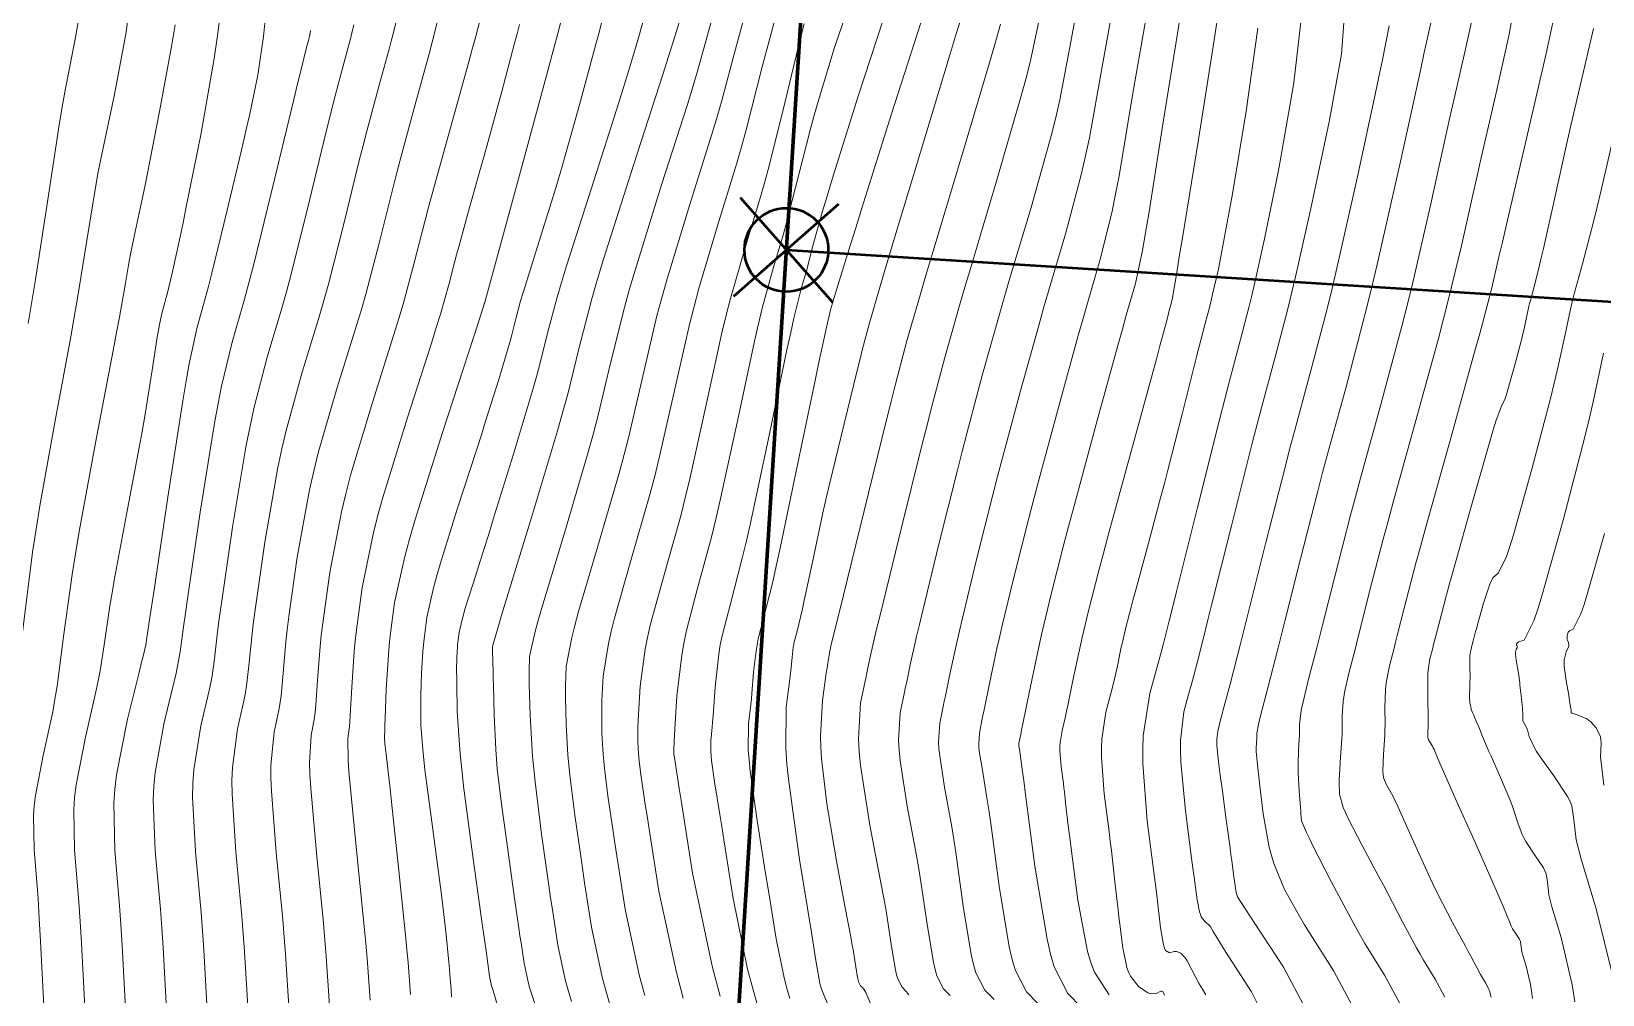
# Model space of a CAD drawing. Header units: millimetres. Extents: x 837475 to 838477, y 1189012 to 1191015.
# Drawn here: x 837693.3 to 837785.8, y 1189519.4 to 1189576.1 of the extents above; entities that cross this region are included whole.
import ezdxf

# ---------------------------------------------------------------- set-up
doc = ezdxf.new("R2010")
doc.units = ezdxf.units.MM
doc.header["$LTSCALE"] = 0.3
doc.linetypes.add('ACAD_ISO03W100', pattern=[30, 12, -18])
doc.layers.add('Abscisado 100m', color=250, linetype='Continuous', lineweight=50)
doc.layers.add('VIA_Curvas', color=250, linetype='Continuous', lineweight=80)
for name, color, linetype, lineweight, true_color in [('COTAS 10', 7, 'Continuous', 9, 0x6e3e2d), ('COTAS INT', 7, 'Continuous', 5, 0x9fa19f), ('Linea_Tendencia', 7, 'ACAD_ISO03W100', 30, 0xef3939)]:
    doc.layers.add(name, color=color, linetype=linetype, lineweight=lineweight, true_color=true_color)

msp = doc.modelspace()

# ---------------------------------------------------------------- linework, layer by layer
at = {"layer": 'Abscisado 100m'}
for p, q in [((837735.044, 1189566.294, 1705.277), (837740.481, 1189560.13, 1705.277)), ((837734.681, 1189560.494, 1705.277), (837740.845, 1189565.931, 1705.277)), ((837737.763, 1189563.212, 1705.277), (837790.029, 1189559.94, 1705.277))]:
    msp.add_line(p, q, dxfattribs=at)
msp.add_circle((837737.763, 1189563.212, 1705.277), 2.466, dxfattribs=at)
at = {"layer": 'COTAS 10'}
for points in [[(837741.507, 1189577.753), (837740.585, 1189575.071), (837739.637, 1189571.947), (837739.404, 1189571.132), (837739.184, 1189570.339), (837738.495, 1189567.652), (837737.898, 1189565.268), (837737.736, 1189564.664), (837737.575, 1189564.086), (837737.005, 1189562.201), (837736.342, 1189559.779), (837736.121, 1189558.861), (837735.886, 1189557.836), (837734.902, 1189553.243), (837733.875, 1189548.49), (837733.612, 1189547.365), (837733.358, 1189546.322), (837732.519, 1189543.243), (837731.862, 1189540.735), (837731.724, 1189540.052), (837731.604, 1189539.373), (837731.325, 1189536.963), (837731.201, 1189535.026), (837731.177, 1189534.645), (837731.159, 1189534.331), (837731.131, 1189533.761), (837731.14, 1189533.618), (837731.144, 1189533.574), (837731.149, 1189533.527), (837731.172, 1189533.342), (837731.353, 1189532.18), (837731.457, 1189531.517), (837731.585, 1189530.706), (837732.243, 1189526.545), (837733.411, 1189520.997), (837733.861, 1189519.311)], [(837775.847, 1189577.274), (837775.497, 1189575.694), (837775.306, 1189574.825), (837775.075, 1189573.77), (837773.902, 1189568.405), (837772.533, 1189562.357), (837772.179, 1189560.871), (837771.835, 1189559.467), (837770.682, 1189555.078), (837769.615, 1189551.194), (837769.325, 1189550.108), (837769.038, 1189549.017), (837768.021, 1189545.039), (837767.118, 1189541.439), (837766.901, 1189540.585), (837766.7, 1189539.794), (837766.095, 1189537.457), (837765.687, 1189535.871), (837765.609, 1189535.553), (837765.547, 1189535.288), (837765.451, 1189534.772), (837765.45, 1189534.581), (837765.448, 1189534.521), (837765.445, 1189534.458), (837765.428, 1189534.206), (837765.417, 1189533.902), (837765.418, 1189533.807), (837765.42, 1189533.706), (837765.442, 1189533.302), (837765.521, 1189532.537), (837765.56, 1189532.209), (837765.605, 1189531.83), (837765.829, 1189530.042), (837766.186, 1189528.072), (837766.315, 1189527.577), (837766.458, 1189527.105), (837767.082, 1189525.587), (837767.96, 1189524.014), (837768.262, 1189523.507), (837768.591, 1189522.97), (837769.991, 1189520.775), (837771.398, 1189518.136)], [(837698.956, 1189517.097), (837698.676, 1189522.296), (837698.599, 1189523.514), (837698.522, 1189524.635), (837698.244, 1189527.882), (837698.188, 1189530.659), (837698.251, 1189531.484), (837698.347, 1189532.333), (837698.98, 1189535.599), (837699.667, 1189538.355), (837699.798, 1189538.882), (837699.903, 1189539.306), (837700.071, 1189539.985), (837700.269, 1189541.324), (837700.55, 1189543.208), (837701.365, 1189548.671), (837702.246, 1189554.336), (837702.443, 1189555.506), (837702.62, 1189556.504), (837703.092, 1189558.671), (837703.569, 1189560.358), (837703.75, 1189561.054), (837703.952, 1189561.849), (837704.858, 1189565.546), (837705.77, 1189569.407), (837705.975, 1189570.305), (837706.161, 1189571.129), (837706.66, 1189573.489), (837706.987, 1189575.775), (837707.062, 1189576.553)], [(837710.879, 1189518.742), (837710.688, 1189521.657), (837710.61, 1189522.602), (837710.522, 1189523.606), (837710.113, 1189527.732), (837709.773, 1189531.54), (837709.727, 1189532.344), (837709.703, 1189533.04), (837709.79, 1189534.65), (837709.985, 1189535.698), (837710.028, 1189536.039), (837710.066, 1189536.403), (837710.166, 1189537.901), (837710.319, 1189539.873), (837710.391, 1189540.535), (837710.475, 1189541.248), (837710.887, 1189544.24), (837711.574, 1189547.794), (837711.831, 1189548.86), (837712.118, 1189549.962), (837713.398, 1189554.24), (837714.671, 1189558.245), (837714.954, 1189559.175), (837715.207, 1189560.027), (837715.867, 1189562.458), (837716.483, 1189564.879), (837716.709, 1189565.725), (837716.957, 1189566.648), (837718.052, 1189570.613), (837719.073, 1189574.282), (837719.275, 1189575.018), (837719.443, 1189575.632), (837719.759, 1189576.84)], [(837723.242, 1189518.022), (837722.761, 1189519.459), (837722.656, 1189519.817), (837722.563, 1189520.158), (837722.33, 1189521.245), (837722.147, 1189522.448), (837722.087, 1189522.861), (837722.022, 1189523.31), (837721.753, 1189525.219), (837721.456, 1189527.345), (837721.374, 1189527.93), (837721.293, 1189528.513), (837720.998, 1189530.606), (837720.753, 1189532.677), (837720.702, 1189533.247), (837720.658, 1189533.816), (837720.562, 1189535.855), (837720.521, 1189537.586), (837720.511, 1189537.96), (837720.503, 1189538.289), (837720.48, 1189539.097), (837720.468, 1189539.527), (837720.466, 1189539.618), (837720.465, 1189539.696), (837720.467, 1189539.875), (837720.823, 1189541.099), (837721.046, 1189541.837), (837721.322, 1189542.747), (837722.766, 1189547.471), (837724.289, 1189552.565), (837724.614, 1189553.707), (837724.898, 1189554.733), (837725.576, 1189557.471), (837726.315, 1189560.329), (837726.637, 1189561.43), (837727.009, 1189562.665), (837728.778, 1189568.248), (837730.49, 1189573.535), (837730.826, 1189574.585), (837731.103, 1189575.455), (837731.605, 1189577.101)], [(837744.971, 1189519.379), (837744.902, 1189519.477), (837744.832, 1189519.568), (837744.572, 1189519.832), (837744.316, 1189520.329), (837744.248, 1189520.567), (837744.182, 1189520.848), (837743.956, 1189522.223), (837743.628, 1189524.328), (837743.498, 1189525.069), (837743.352, 1189525.879), (837742.68, 1189529.377), (837742.12, 1189532.879), (837742.044, 1189533.692), (837742.002, 1189534.438), (837742.134, 1189536.564), (837742.44, 1189538.016), (837742.507, 1189538.337), (837742.566, 1189538.622), (837742.717, 1189539.357), (837743.057, 1189540.817), (837743.236, 1189541.56), (837743.452, 1189542.45), (837744.539, 1189546.884), (837745.736, 1189551.697), (837746.022, 1189552.826), (837746.289, 1189553.866), (837747.086, 1189556.884), (837747.958, 1189559.95), (837748.271, 1189561.021), (837748.615, 1189562.187), (837750.118, 1189567.2), (837751.551, 1189572.137), (837751.852, 1189573.257), (837752.111, 1189574.268), (837752.699, 1189577.027)], [(837756.764, 1189519.384), (837755.889, 1189520.719), (837755.682, 1189521.282), (837755.49, 1189521.929), (837754.922, 1189524.965), (837754.529, 1189527.995), (837754.447, 1189528.639), (837754.377, 1189529.198), (837754.219, 1189530.51), (837754.127, 1189531.324), (837754.098, 1189531.569), (837754.067, 1189531.822), (837753.942, 1189532.805), (837753.866, 1189533.763), (837753.866, 1189534), (837753.876, 1189534.225), (837753.987, 1189534.936), (837754.189, 1189535.77), (837754.257, 1189536.073), (837754.329, 1189536.406), (837754.63, 1189537.871), (837754.972, 1189539.516), (837755.071, 1189539.964), (837755.171, 1189540.408), (837755.543, 1189541.984), (837756.155, 1189544.344), (837756.405, 1189545.283), (837756.691, 1189546.345), (837758.016, 1189551.21), (837759.289, 1189555.864), (837759.542, 1189556.794), (837759.752, 1189557.568), (837760.153, 1189559.064), (837760.256, 1189559.474), (837760.279, 1189559.564), (837760.299, 1189559.642), (837760.351, 1189559.838), (837760.39, 1189559.987), (837760.402, 1189560.035), (837760.414, 1189560.087), (837760.463, 1189560.303), (837760.734, 1189561.889), (837760.886, 1189562.805), (837761.072, 1189563.927), (837762.023, 1189569.704), (837762.943, 1189575.562), (837763.109, 1189576.735)], [(837786.687, 1189570.986), (837785.718, 1189566.725), (837785.486, 1189565.75), (837785.27, 1189564.863), (837784.619, 1189562.402), (837784.129, 1189560.62), (837784.015, 1189560.161), (837783.909, 1189559.717), (837783.601, 1189558.241), (837783.149, 1189556.188), (837782.952, 1189555.381), (837782.724, 1189554.471), (837781.641, 1189550.32), (837780.554, 1189546.444), (837780.323, 1189545.706), (837780.122, 1189545.114), (837779.649, 1189544.188), (837779.35, 1189543.933), (837779.26, 1189543.763), (837779.165, 1189543.551), (837778.794, 1189542.428), (837778.461, 1189541.235), (837778.39, 1189540.979), (837778.329, 1189540.755), (837778.185, 1189540.214), (837778.111, 1189539.917), (837778.093, 1189539.846), (837778.076, 1189539.781), (837778.026, 1189539.588), (837777.995, 1189539.347), (837777.99, 1189539.252), (837777.987, 1189539.144), (837777.99, 1189538.65), (837777.997, 1189538.114), (837777.996, 1189537.979), (837777.994, 1189537.851), (837777.978, 1189537.438), (837777.966, 1189537.079), (837777.967, 1189536.984), (837777.97, 1189536.891), (837777.995, 1189536.574), (837778.04, 1189536.301), (837778.055, 1189536.237), (837778.071, 1189536.177), (837778.138, 1189536.001), (837778.219, 1189535.835), (837778.244, 1189535.78), (837778.269, 1189535.723), (837778.368, 1189535.486), (837778.488, 1189535.191), (837778.567, 1189534.996), (837778.733, 1189534.587), (837779.005, 1189533.945), (837779.113, 1189533.698), (837779.235, 1189533.421), (837779.793, 1189532.168), (837780.344, 1189530.876), (837780.462, 1189530.575), (837780.565, 1189530.298), (837780.812, 1189529.5), (837781.056, 1189528.822), (837781.158, 1189528.62), (837781.274, 1189528.412), (837781.817, 1189527.612), (837782.319, 1189526.858), (837782.409, 1189526.679), (837782.478, 1189526.513), (837782.553, 1189526.024), (837782.638, 1189525.276), (837782.715, 1189524.948), (837782.814, 1189524.567), (837783.362, 1189522.754), (837784.003, 1189519.969), (837784.161, 1189518.975)]]:
    msp.add_lwpolyline(points, dxfattribs=at)
at = {"layer": 'COTAS INT'}
for points in [[(837696.309, 1189577.763), (837695.891, 1189575.518), (837695.333, 1189572.7), (837695.165, 1189571.738), (837694.991, 1189570.698), (837694.315, 1189566.287), (837693.575, 1189561.466), (837693.36, 1189560.168), (837693.142, 1189558.885)], [(837717.474, 1189577.651), (837717.085, 1189576.036), (837716.928, 1189575.431), (837716.75, 1189574.758), (837715.926, 1189571.759), (837715.015, 1189568.425), (837714.782, 1189567.541), (837714.557, 1189566.673), (837713.811, 1189563.681), (837713.01, 1189560.615), (837712.75, 1189559.702), (837712.473, 1189558.76), (837711.337, 1189555.126), (837710.218, 1189551.271), (837709.954, 1189550.189), (837709.708, 1189549.102), (837708.983, 1189545.126), (837708.49, 1189541.64), (837708.391, 1189540.861), (837708.309, 1189540.163), (837708.147, 1189538.318), (837708.034, 1189536.983), (837707.982, 1189536.607), (837707.921, 1189536.229), (837707.628, 1189534.84), (837707.431, 1189532.898), (837707.432, 1189532.172), (837707.456, 1189531.364), (837707.739, 1189527.762), (837708.122, 1189523.812), (837708.208, 1189522.784), (837708.285, 1189521.785), (837708.494, 1189518.413)], [(837724.799, 1189577.866), (837724.314, 1189575.942), (837724.067, 1189575.01), (837723.77, 1189573.905), (837722.293, 1189568.469), (837719.991, 1189560.054), (837719.985, 1189560.034), (837719.984, 1189560.029), (837719.983, 1189560.025), (837719.979, 1189560.012), (837719.601, 1189558.85), (837719.363, 1189558.12), (837717.52, 1189552.468), (837715.917, 1189547.346), (837715.586, 1189546.202), (837715.305, 1189545.177), (837714.696, 1189542.468), (837714.447, 1189540.508), (837714.392, 1189539.956), (837714.343, 1189539.399), (837714.216, 1189537.354), (837714.147, 1189535.652), (837714.134, 1189535.312), (837714.124, 1189535.028), (837714.11, 1189534.475), (837714.129, 1189534.22), (837714.139, 1189534.124), (837714.151, 1189534.017), (837714.215, 1189533.537), (837714.374, 1189532.182), (837714.447, 1189531.522), (837714.532, 1189530.74), (837714.944, 1189526.886), (837715.352, 1189522.904), (837715.435, 1189522.041), (837715.505, 1189521.281), (837715.648, 1189519.4)], [(837733.531, 1189577.34), (837733.185, 1189576.059), (837732.537, 1189573.732), (837732.259, 1189572.813), (837731.938, 1189571.775), (837730.424, 1189567.039), (837728.876, 1189562.088), (837728.534, 1189560.916), (837728.229, 1189559.83), (837727.441, 1189556.626), (837726.693, 1189553.485), (837726.414, 1189552.439), (837726.103, 1189551.316), (837724.717, 1189546.626), (837723.43, 1189542.344), (837723.181, 1189541.48), (837722.979, 1189540.754), (837722.639, 1189539.293), (837722.623, 1189538.423), (837722.626, 1189538.071), (837722.633, 1189537.67), (837722.682, 1189535.819), (837722.829, 1189533.43), (837722.897, 1189532.69), (837722.976, 1189531.915), (837723.36, 1189528.832), (837723.786, 1189525.82), (837723.892, 1189525.09), (837723.993, 1189524.404), (837724.312, 1189522.305), (837724.745, 1189520.292), (837724.917, 1189519.661), (837725.111, 1189518.998)], [(837727.461, 1189518.537), (837727.178, 1189519.505), (837726.927, 1189520.426), (837726.295, 1189523.365), (837725.891, 1189525.98), (837725.783, 1189526.696), (837725.678, 1189527.41), (837725.313, 1189529.96), (837725.019, 1189532.318), (837724.959, 1189532.911), (837724.907, 1189533.477), (837724.795, 1189535.305), (837724.764, 1189536.835), (837724.764, 1189537.214), (837724.768, 1189537.574), (837724.81, 1189538.71), (837725.135, 1189540.409), (837725.317, 1189541.123), (837725.538, 1189541.942), (837726.667, 1189545.78), (837727.917, 1189550.068), (837728.213, 1189551.17), (837728.489, 1189552.236), (837729.307, 1189555.78), (837730.143, 1189559.332), (837730.431, 1189560.402), (837730.742, 1189561.511), (837732.069, 1189565.829), (837733.386, 1189570.015), (837733.691, 1189571.041), (837733.97, 1189572.008), (837734.764, 1189575.017), (837735.351, 1189577.188)], [(837747.409, 1189519.337), (837747.01, 1189519.743), (837746.618, 1189520.505), (837746.514, 1189520.869), (837746.413, 1189521.3), (837746.066, 1189523.408), (837745.682, 1189526.041), (837745.557, 1189526.802), (837745.424, 1189527.577), (837744.88, 1189530.493), (837744.453, 1189533.162), (837744.395, 1189533.782), (837744.363, 1189534.35), (837744.464, 1189535.971), (837744.718, 1189537.186), (837744.783, 1189537.498), (837744.845, 1189537.801), (837745.048, 1189538.805), (837745.421, 1189540.463), (837745.59, 1189541.177), (837745.788, 1189542.002), (837746.739, 1189545.904), (837747.826, 1189550.25), (837748.11, 1189551.356), (837748.385, 1189552.419), (837749.315, 1189555.904), (837750.286, 1189559.359), (837750.588, 1189560.403), (837750.904, 1189561.485), (837752.164, 1189565.709), (837753.346, 1189569.924), (837753.614, 1189571), (837753.855, 1189572.037), (837754.511, 1189575.454), (837754.982, 1189578.034)], [(837756.958, 1189577.362), (837756.323, 1189573.882), (837755.6, 1189569.806), (837755.376, 1189568.744), (837755.142, 1189567.71), (837754.21, 1189564.219), (837753.193, 1189560.783), (837752.905, 1189559.786), (837752.615, 1189558.768), (837751.543, 1189554.924), (837750.481, 1189550.972), (837750.197, 1189549.886), (837749.917, 1189548.804), (837748.94, 1189544.924), (837748.124, 1189541.555), (837747.945, 1189540.794), (837747.786, 1189540.108), (837747.38, 1189538.252), (837747.124, 1189536.979), (837747.059, 1189536.66), (837746.997, 1189536.356), (837746.793, 1189535.378), (837746.724, 1189534.263), (837746.746, 1189533.872), (837746.786, 1189533.445), (837747.079, 1189531.609), (837747.497, 1189529.275), (837747.615, 1189528.534), (837747.735, 1189527.753), (837748.176, 1189524.594), (837748.644, 1189521.752), (837748.78, 1189521.172), (837748.92, 1189520.681), (837749.449, 1189519.653), (837749.986, 1189519.107)], [(837766.682, 1189516.457), (837765.141, 1189519.558), (837763.796, 1189521.629), (837763.529, 1189522.049), (837763.307, 1189522.402), (837762.883, 1189523.121), (837762.732, 1189523.381), (837762.682, 1189523.444), (837762.628, 1189523.503), (837762.403, 1189523.687), (837762.181, 1189523.983), (837762.129, 1189524.112), (837762.08, 1189524.263), (837761.939, 1189524.979), (837761.762, 1189526.3), (837761.692, 1189526.831), (837761.612, 1189527.435), (837761.248, 1189530.211), (837760.976, 1189533.079), (837760.954, 1189533.74), (837760.957, 1189534.343), (837761.161, 1189536.038), (837761.493, 1189537.271), (837761.577, 1189537.582), (837761.657, 1189537.88), (837761.914, 1189538.848), (837762.368, 1189540.63), (837762.573, 1189541.442), (837762.811, 1189542.391), (837763.956, 1189546.97), (837765.185, 1189551.838), (837765.477, 1189552.97), (837765.748, 1189554.009), (837766.55, 1189556.982), (837767.273, 1189559.749), (837767.494, 1189560.658), (837767.725, 1189561.629), (837768.632, 1189565.649), (837769.496, 1189569.732), (837769.698, 1189570.742), (837769.885, 1189571.7), (837770.429, 1189574.722), (837770.653, 1189577.66)], [(837699.033, 1189576.999), (837698.903, 1189576.019), (837698.221, 1189572.352), (837697.454, 1189568.746), (837697.271, 1189567.803), (837697.1, 1189566.885), (837696.589, 1189563.772), (837696.045, 1189560.366), (837695.854, 1189559.263), (837695.645, 1189558.09), (837694.743, 1189553.278), (837693.827, 1189548.148), (837693.609, 1189546.775), (837693.407, 1189545.423), (837692.806, 1189540.71)], [(837694.187, 1189516.439), (837693.872, 1189522.552), (837693.794, 1189523.878), (837693.722, 1189525.046), (837693.496, 1189527.942), (837693.457, 1189529.921), (837693.503, 1189530.51), (837693.572, 1189531.117), (837694.027, 1189533.458), (837694.585, 1189536.028), (837694.72, 1189536.78), (837694.846, 1189537.549), (837695.232, 1189540.47), (837695.731, 1189544.111), (837695.928, 1189545.333), (837696.15, 1189546.648), (837697.168, 1189552.172), (837698.149, 1189557.295), (837698.348, 1189558.357), (837698.516, 1189559.265), (837698.863, 1189561.257), (837699.039, 1189562.318), (837699.099, 1189562.639), (837699.164, 1189562.972), (837699.441, 1189564.27), (837699.851, 1189566.192), (837699.999, 1189566.918), (837700.163, 1189567.729), (837700.88, 1189571.355), (837701.546, 1189574.955), (837701.677, 1189575.75), (837701.786, 1189576.456)], [(837696.572, 1189516.768), (837696.274, 1189522.424), (837696.197, 1189523.696), (837696.122, 1189524.84), (837695.87, 1189527.912), (837695.823, 1189530.293), (837695.878, 1189531.002), (837695.962, 1189531.733), (837696.509, 1189534.551), (837697.134, 1189537.222), (837697.267, 1189537.86), (837697.383, 1189538.453), (837697.659, 1189540.231), (837697.953, 1189542.276), (837698.081, 1189543.038), (837698.229, 1189543.885), (837698.933, 1189547.654), (837699.673, 1189551.586), (837699.844, 1189552.537), (837700, 1189553.427), (837700.443, 1189556.144), (837700.744, 1189558.082), (837700.811, 1189558.482), (837700.872, 1189558.822), (837701.031, 1189559.557), (837701.19, 1189560.119), (837701.25, 1189560.351), (837701.317, 1189560.616), (837701.619, 1189561.849), (837702.088, 1189563.978), (837702.26, 1189564.809), (837702.451, 1189565.744), (837703.295, 1189569.991), (837704.09, 1189574.466), (837704.251, 1189575.544), (837704.386, 1189576.552)], [(837703.725, 1189517.755), (837703.481, 1189522.04), (837703.403, 1189523.149), (837703.322, 1189524.223), (837702.991, 1189527.822), (837702.822, 1189531.012), (837702.841, 1189531.828), (837702.889, 1189532.616), (837703.304, 1189535.219), (837703.794, 1189537.292), (837703.89, 1189537.744), (837703.968, 1189538.145), (837704.109, 1189539.152), (837704.289, 1189540.744), (837704.393, 1189541.513), (837704.52, 1189542.424), (837705.174, 1189546.899), (837705.977, 1189551.719), (837706.198, 1189552.848), (837706.419, 1189553.887), (837707.214, 1189556.899), (837708.077, 1189559.791), (837708.341, 1189560.756), (837708.616, 1189561.792), (837709.698, 1189566.126), (837710.703, 1189570.261), (837710.929, 1189571.171), (837711.131, 1189571.979), (837711.674, 1189574.052), (837712.011, 1189575.279), (837712.084, 1189575.554), (837712.149, 1189575.802), (837712.308, 1189576.463)], [(837714.891, 1189577.057), (837714.617, 1189575.919), (837714.506, 1189575.493), (837714.38, 1189575.019), (837713.8, 1189572.906), (837713.073, 1189570.202), (837712.855, 1189569.356), (837712.63, 1189568.467), (837711.754, 1189564.904), (837710.813, 1189561.204), (837710.545, 1189560.229), (837710.275, 1189559.276), (837709.275, 1189556.012), (837708.319, 1189552.579), (837708.076, 1189551.519), (837707.843, 1189550.411), (837707.078, 1189546.012), (837706.505, 1189542.032), (837706.392, 1189541.187), (837706.299, 1189540.454), (837706.128, 1189538.735), (837706.001, 1189537.564), (837705.936, 1189537.176), (837705.857, 1189536.76), (837705.466, 1189535.03), (837705.16, 1189532.757), (837705.136, 1189532), (837705.139, 1189531.188), (837705.365, 1189527.792), (837705.722, 1189524.018), (837705.805, 1189522.966), (837705.883, 1189521.913), (837706.11, 1189518.084)], [(837722.057, 1189576.479), (837721.914, 1189575.919), (837721.753, 1189575.297), (837721.012, 1189572.537), (837720.186, 1189569.53), (837719.972, 1189568.753), (837719.764, 1189568.001), (837719.063, 1189565.483), (837718.487, 1189563.396), (837718.357, 1189562.915), (837718.239, 1189562.475), (837717.923, 1189561.235), (837717.404, 1189559.438), (837717.159, 1189558.647), (837716.87, 1189557.729), (837715.459, 1189553.354), (837714.017, 1189548.654), (837713.709, 1189547.531), (837713.439, 1189546.485), (837712.792, 1189543.354), (837712.46, 1189540.856), (837712.39, 1189540.21), (837712.329, 1189539.583), (837712.185, 1189537.484), (837712.099, 1189535.822), (837712.074, 1189535.47), (837712.048, 1189535.166), (837711.952, 1189534.46), (837711.974, 1189533.181), (837712.022, 1189532.516), (837712.09, 1189531.716), (837712.487, 1189527.702), (837712.921, 1189523.401), (837713.012, 1189522.419), (837713.09, 1189521.529), (837713.264, 1189519.071)], [(837718.055, 1189519.258), (837718.033, 1189519.729), (837717.968, 1189520.579), (837717.936, 1189520.922), (837717.899, 1189521.313), (837717.714, 1189523.113), (837717.447, 1189525.428), (837717.358, 1189526.144), (837717.261, 1189526.891), (837716.857, 1189529.859), (837716.492, 1189532.62), (837716.42, 1189533.238), (837716.361, 1189533.792), (837716.253, 1189535.262), (837716.244, 1189536.37), (837716.247, 1189536.696), (837716.253, 1189537.03), (837716.293, 1189538.304), (837716.374, 1189539.615), (837716.406, 1189539.972), (837716.441, 1189540.326), (837716.601, 1189541.582), (837716.992, 1189543.322), (837717.173, 1189543.981), (837717.386, 1189544.717), (837718.418, 1189548.014), (837719.543, 1189551.488), (837719.814, 1189552.335), (837720.067, 1189553.132), (837720.837, 1189555.595), (837721.391, 1189557.443), (837721.508, 1189557.852), (837721.61, 1189558.217), (837721.846, 1189559.163), (837722.125, 1189560.213), (837722.253, 1189560.643), (837722.402, 1189561.133), (837723.127, 1189563.409), (837724.042, 1189566.346), (837724.311, 1189567.254), (837724.588, 1189568.203), (837725.646, 1189571.973), (837726.555, 1189575.315), (837726.737, 1189575.995), (837726.888, 1189576.567)], [(837729.347, 1189576.754), (837729.02, 1189575.555), (837728.36, 1189573.338), (837728.084, 1189572.453), (837727.767, 1189571.451), (837726.286, 1189566.852), (837724.829, 1189562.278), (837724.528, 1189561.292), (837724.271, 1189560.428), (837723.711, 1189558.317), (837723.236, 1189556.416), (837723.031, 1189555.683), (837722.796, 1189554.861), (837721.683, 1189551.146), (837720.516, 1189547.362), (837720.247, 1189546.496), (837720.001, 1189545.71), (837719.304, 1189543.524), (837718.85, 1189542.074), (837718.757, 1189541.751), (837718.677, 1189541.461), (837718.505, 1189540.696), (837718.435, 1189540.143), (837718.419, 1189539.987), (837718.405, 1189539.831), (837718.37, 1189539.254), (837718.359, 1189538.408), (837718.361, 1189538.08), (837718.364, 1189537.713), (837718.396, 1189536.049), (837718.567, 1189533.549), (837718.658, 1189532.654), (837718.769, 1189531.671), (837719.329, 1189527.387), (837719.889, 1189523.418), (837720.091, 1189521.984), (837720.301, 1189520.493), (837720.311, 1189520.426), (837720.32, 1189520.365), (837720.347, 1189520.185), (837720.382, 1189520.023), (837720.396, 1189519.973), (837720.411, 1189519.919), (837720.483, 1189519.705), (837721.208, 1189517.202)], [(837737.17, 1189577.035), (837736.344, 1189573.975), (837735.404, 1189570.284), (837735.123, 1189569.268), (837734.834, 1189568.255), (837733.715, 1189564.62), (837732.609, 1189560.933), (837732.328, 1189559.889), (837732.057, 1189558.833), (837731.172, 1189554.934), (837730.284, 1189550.987), (837730.013, 1189549.902), (837729.731, 1189548.819), (837728.618, 1189544.934), (837727.646, 1189541.54), (837727.452, 1189540.766), (837727.291, 1189540.064), (837726.982, 1189538.128), (837726.912, 1189536.724), (837726.902, 1189536.358), (837726.896, 1189536), (837726.907, 1189534.79), (837726.985, 1189533.524), (837727.021, 1189533.132), (837727.063, 1189532.721), (837727.266, 1189531.087), (837727.57, 1189529), (837727.675, 1189528.303), (837727.789, 1189527.555), (837728.278, 1189524.425), (837729.109, 1189520.56), (837729.438, 1189519.349)], [(837731.699, 1189519.193), (837731.29, 1189520.695), (837730.261, 1189525.485), (837729.687, 1189529.13), (837729.566, 1189529.91), (837729.461, 1189530.59), (837729.219, 1189532.215), (837729.106, 1189533.124), (837729.082, 1189533.353), (837729.062, 1189533.571), (837729.019, 1189534.276), (837729.027, 1189535.166), (837729.039, 1189535.501), (837729.056, 1189535.875), (837729.154, 1189537.546), (837729.447, 1189539.718), (837729.588, 1189540.409), (837729.754, 1189541.137), (837730.569, 1189544.089), (837731.544, 1189547.57), (837731.813, 1189548.633), (837732.08, 1189549.739), (837733.037, 1189554.089), (837733.971, 1189558.335), (837734.225, 1189559.375), (837734.475, 1189560.356), (837735.36, 1189563.41), (837736.242, 1189566.331), (837736.492, 1189567.227), (837736.743, 1189568.162), (837737.668, 1189571.857), (837738.474, 1189575.191), (837738.65, 1189575.899), (837738.806, 1189576.512)], [(837743.48, 1189576.813), (837741.969, 1189572.19), (837740.468, 1189567.382), (837740.158, 1189566.366), (837739.894, 1189565.486), (837739.322, 1189563.448), (837739.053, 1189562.373), (837738.98, 1189562.102), (837738.907, 1189561.841), (837738.651, 1189560.992), (837738.208, 1189559.201), (837738.018, 1189558.347), (837737.8, 1189557.338), (837736.767, 1189552.397), (837735.67, 1189547.242), (837735.412, 1189546.096), (837735.172, 1189545.073), (837734.47, 1189542.397), (837733.982, 1189540.501), (837733.877, 1189539.969), (837733.786, 1189539.434), (837733.569, 1189537.478), (837733.452, 1189535.797), (837733.424, 1189535.436), (837733.398, 1189535.12), (837733.321, 1189534.356), (837733.314, 1189533.697), (837733.333, 1189533.448), (837733.361, 1189533.17), (837733.535, 1189531.924), (837733.845, 1189529.996), (837733.958, 1189529.288), (837734.082, 1189528.505), (837734.631, 1189525.046), (837735.485, 1189520.898), (837735.802, 1189519.68), (837736.153, 1189518.433)], [(837737.964, 1189519.17), (837737.777, 1189519.831), (837737.61, 1189520.475), (837737.158, 1189522.671), (837736.785, 1189525.012), (837736.667, 1189525.748), (837736.542, 1189526.522), (837736.039, 1189529.634), (837735.63, 1189532.552), (837735.565, 1189533.203), (837735.521, 1189533.787), (837735.537, 1189535.33), (837735.675, 1189536.465), (837735.709, 1189536.792), (837735.74, 1189537.124), (837735.838, 1189538.367), (837735.978, 1189539.634), (837736.037, 1189539.98), (837736.104, 1189540.324), (837736.421, 1189541.552), (837736.958, 1189543.688), (837737.165, 1189544.604), (837737.398, 1189545.662), (837738.448, 1189550.658), (837739.453, 1189555.527), (837739.656, 1189556.504), (837739.827, 1189557.32), (837740.176, 1189558.93), (837740.295, 1189559.409), (837740.321, 1189559.512), (837740.344, 1189559.603), (837740.401, 1189559.824), (837740.495, 1189560.144), (837740.541, 1189560.297), (837740.595, 1189560.479), (837740.863, 1189561.366), (837741.534, 1189563.527), (837741.842, 1189564.511), (837742.204, 1189565.663), (837743.955, 1189571.215), (837745.676, 1189576.579)], [(837748.066, 1189576.911), (837747.766, 1189575.924), (837747.409, 1189574.75), (837745.655, 1189568.955), (837743.9, 1189563.138), (837743.544, 1189561.95), (837743.244, 1189560.945), (837742.629, 1189558.844), (837742.253, 1189557.395), (837742.103, 1189556.802), (837741.933, 1189556.125), (837741.156, 1189552.988), (837740.32, 1189549.5), (837740.113, 1189548.603), (837739.916, 1189547.736), (837739.294, 1189544.85), (837738.816, 1189542.577), (837738.71, 1189542.095), (837738.616, 1189541.678), (837738.371, 1189540.706), (837738.227, 1189540.147), (837738.197, 1189539.991), (837738.17, 1189539.833), (837738.106, 1189539.257), (837738.028, 1189538.45), (837737.993, 1189538.147), (837737.952, 1189537.81), (837737.752, 1189536.304), (837737.728, 1189533.877), (837737.798, 1189532.959), (837737.9, 1189531.934), (837738.542, 1189527.344), (837739.239, 1189523.047), (837739.487, 1189521.519), (837739.684, 1189520.297), (837739.734, 1189520.053), (837739.753, 1189519.981), (837739.774, 1189519.908), (837739.866, 1189519.628), (837740.435, 1189518.268)], [(837742.959, 1189518.324), (837742.432, 1189519.515), (837742.32, 1189519.71), (837742.287, 1189519.756), (837742.255, 1189519.798), (837742.134, 1189519.922), (837742.014, 1189520.154), (837741.983, 1189520.265), (837741.952, 1189520.396), (837741.846, 1189521.037), (837741.689, 1189522.04), (837741.626, 1189522.399), (837741.554, 1189522.792), (837741.224, 1189524.508), (837740.824, 1189526.629), (837740.708, 1189527.279), (837740.589, 1189527.956), (837740.142, 1189530.627), (837739.823, 1189533.292), (837739.784, 1189533.966), (837739.768, 1189534.612), (837739.89, 1189536.711), (837740.113, 1189538.303), (837740.161, 1189538.629), (837740.202, 1189538.906), (837740.297, 1189539.488), (837740.344, 1189539.71), (837740.354, 1189539.758), (837740.363, 1189539.801), (837740.385, 1189539.909), (837740.693, 1189541.172), (837740.882, 1189541.943), (837741.116, 1189542.897), (837742.338, 1189547.864), (837743.646, 1189553.144), (837743.935, 1189554.296), (837744.192, 1189555.313), (837744.858, 1189557.864), (837745.63, 1189560.542), (837745.954, 1189561.639), (837746.326, 1189562.89), (837748.072, 1189568.691), (837749.756, 1189574.351), (837750.09, 1189575.513), (837750.366, 1189576.5)], [(837758.896, 1189576.671), (837758.135, 1189572.309), (837757.345, 1189567.574), (837757.138, 1189566.487), (837756.937, 1189565.497), (837756.256, 1189562.728), (837755.482, 1189560.081), (837755.222, 1189559.168), (837754.943, 1189558.177), (837753.771, 1189553.944), (837752.577, 1189549.525), (837752.284, 1189548.416), (837752.007, 1189547.357), (837751.141, 1189543.944), (837750.46, 1189541.107), (837750.299, 1189540.411), (837750.15, 1189539.753), (837749.712, 1189537.7), (837749.403, 1189536.157), (837749.335, 1189535.822), (837749.275, 1189535.525), (837749.123, 1189534.785), (837749.085, 1189534.175), (837749.097, 1189533.962), (837749.119, 1189533.729), (837749.279, 1189532.725), (837749.57, 1189530.972), (837749.674, 1189530.267), (837749.788, 1189529.466), (837750.286, 1189525.779), (837750.874, 1189522.204), (837751.046, 1189521.474), (837751.221, 1189520.856), (837751.887, 1189519.564), (837752.563, 1189518.876)], [(837760.947, 1189576.955), (837760.776, 1189575.953), (837759.947, 1189570.736), (837759.089, 1189565.343), (837758.9, 1189564.231), (837758.732, 1189563.283), (837758.302, 1189561.237), (837757.77, 1189559.379), (837757.539, 1189558.55), (837757.271, 1189557.585), (837756, 1189552.964), (837754.673, 1189548.078), (837754.371, 1189546.946), (837754.097, 1189545.91), (837753.342, 1189542.964), (837752.796, 1189540.66), (837752.653, 1189540.028), (837752.514, 1189539.399), (837752.044, 1189537.148), (837751.682, 1189535.336), (837751.611, 1189534.983), (837751.554, 1189534.695), (837751.452, 1189534.192), (837751.446, 1189534.088), (837751.448, 1189534.052), (837751.452, 1189534.012), (837751.479, 1189533.841), (837751.643, 1189532.67), (837751.732, 1189531.999), (837751.841, 1189531.179), (837752.395, 1189526.964), (837753.105, 1189522.656), (837753.312, 1189521.776), (837753.523, 1189521.032), (837754.326, 1189519.474), (837755.14, 1189518.646)], [(837765.513, 1189576.261), (837764.825, 1189571.377), (837764.01, 1189566.518), (837763.824, 1189565.451), (837763.654, 1189564.503), (837763.186, 1189562.085), (837762.851, 1189560.601), (837762.766, 1189560.243), (837762.684, 1189559.907), (837762.417, 1189558.886), (837762.059, 1189557.538), (837761.919, 1189556.997), (837761.763, 1189556.382), (837761.052, 1189553.556), (837760.235, 1189550.338), (837760.012, 1189549.477), (837759.79, 1189548.629), (837758.996, 1189545.674), (837758.325, 1189543.212), (837758.181, 1189542.674), (837758.054, 1189542.199), (837757.744, 1189541.004), (837757.555, 1189540.207), (837757.505, 1189539.982), (837757.455, 1189539.755), (837757.282, 1189538.922), (837757.071, 1189537.964), (837756.997, 1189537.659), (837756.917, 1189537.336), (837756.574, 1189536.025), (837756.323, 1189534.42), (837756.302, 1189533.912), (837756.301, 1189533.377), (837756.472, 1189531.214), (837756.755, 1189528.995), (837756.825, 1189528.423), (837756.891, 1189527.871), (837757.099, 1189526.033), (837757.281, 1189524.393), (837757.331, 1189523.965), (837757.38, 1189523.549), (837757.556, 1189522.144), (837757.807, 1189520.985), (837757.904, 1189520.724), (837758.013, 1189520.49), (837758.504, 1189519.86), (837759.01, 1189519.521), (837759.129, 1189519.469), (837759.238, 1189519.437), (837759.552, 1189519.472), (837759.762, 1189519.585), (837759.805, 1189519.6), (837759.841, 1189519.609), (837759.919, 1189519.583), (837760.02, 1189519.368)], [(837768.083, 1189576.96), (837767.627, 1189573.05), (837766.948, 1189569.109), (837766.761, 1189568.096), (837766.575, 1189567.118), (837765.909, 1189563.867), (837765.288, 1189561.115), (837765.13, 1189560.45), (837764.979, 1189559.828), (837764.483, 1189557.934), (837763.818, 1189555.434), (837763.56, 1189554.43), (837763.269, 1189553.29), (837761.951, 1189548.048), (837760.719, 1189543.109), (837760.482, 1189542.161), (837760.29, 1189541.394), (837759.976, 1189540.138), (837759.959, 1189540.078), (837759.956, 1189540.065), (837759.953, 1189540.054), (837759.945, 1189540.024), (837759.94, 1189540.005), (837759.939, 1189540), (837759.938, 1189539.994), (837759.934, 1189539.974), (837759.813, 1189539.523), (837759.738, 1189539.246), (837759.645, 1189538.902), (837759.16, 1189537.114), (837758.77, 1189534.615), (837758.737, 1189533.824), (837758.736, 1189532.991), (837759.003, 1189529.623), (837759.414, 1189526.439), (837759.504, 1189525.72), (837759.585, 1189525.073), (837759.789, 1189523.325), (837759.954, 1189522.318), (837760.009, 1189522.137), (837760.068, 1189521.999), (837760.317, 1189521.855), (837760.585, 1189521.933), (837760.657, 1189521.935), (837760.728, 1189521.928), (837760.973, 1189521.831), (837761.218, 1189521.589), (837761.288, 1189521.491), (837761.359, 1189521.379), (837761.625, 1189520.861), (837762.065, 1189520.035), (837762.246, 1189519.729), (837762.453, 1189519.389)], [(837773.231, 1189576.395), (837772.823, 1189574.291), (837772.636, 1189573.388), (837772.416, 1189572.347), (837771.355, 1189567.431), (837770.162, 1189562.142), (837769.859, 1189560.865), (837769.567, 1189559.67), (837768.616, 1189556.03), (837767.681, 1189552.601), (837767.401, 1189551.539), (837767.111, 1189550.427), (837765.989, 1189546.004), (837764.945, 1189541.84), (837764.705, 1189540.892), (837764.487, 1189540.032), (837763.876, 1189537.666), (837763.478, 1189536.155), (837763.393, 1189535.835), (837763.319, 1189535.557), (837763.146, 1189534.907), (837763.088, 1189534.427), (837763.087, 1189534.256), (837763.093, 1189534.069), (837763.17, 1189533.257), (837763.317, 1189532.15), (837763.367, 1189531.778), (837763.421, 1189531.376), (837763.65, 1189529.686), (837763.874, 1189528.027), (837763.926, 1189527.646), (837763.972, 1189527.297), (837764.1, 1189526.319), (837764.193, 1189525.679), (837764.217, 1189525.544), (837764.241, 1189525.428), (837764.321, 1189525.161), (837764.781, 1189524.434), (837765.044, 1189524.028), (837765.365, 1189523.533), (837767.017, 1189521.005), (837768.842, 1189517.582)], [(837778.097, 1189576.713), (837777.675, 1189574.772), (837777.046, 1189572.032), (837776.838, 1189571.109), (837776.617, 1189570.115), (837775.695, 1189565.933), (837774.626, 1189561.296), (837774.31, 1189560.015), (837773.987, 1189558.735), (837772.748, 1189554.126), (837771.548, 1189549.786), (837771.249, 1189548.676), (837770.964, 1189547.607), (837770.054, 1189544.074), (837769.316, 1189541.134), (837769.14, 1189540.437), (837768.975, 1189539.792), (837768.481, 1189537.883), (837768.15, 1189536.526), (837768.087, 1189536.228), (837768.038, 1189535.963), (837767.965, 1189535.288), (837767.962, 1189534.781), (837767.957, 1189534.622), (837767.949, 1189534.455), (837767.905, 1189533.787), (837767.875, 1189532.981), (837767.877, 1189532.728), (837767.883, 1189532.461), (837767.941, 1189531.389), (837768.017, 1189530.413), (837768.033, 1189530.207), (837768.049, 1189530.03), (837768.089, 1189529.621), (837768.375, 1189528.929), (837768.546, 1189528.574), (837768.755, 1189528.147), (837769.842, 1189526.013), (837771.138, 1189523.593), (837771.481, 1189522.987), (837771.816, 1189522.408), (837772.966, 1189520.545), (837773.955, 1189518.69)], [(837780.425, 1189576.548), (837780.282, 1189575.802), (837779.502, 1189572.269), (837778.595, 1189568.371), (837778.37, 1189567.394), (837778.158, 1189566.461), (837777.489, 1189563.461), (837776.718, 1189560.235), (837776.442, 1189559.159), (837776.138, 1189558.004), (837774.814, 1189553.174), (837773.482, 1189548.379), (837773.173, 1189547.245), (837772.89, 1189546.196), (837772.087, 1189543.109), (837771.515, 1189540.83), (837771.378, 1189540.29), (837771.25, 1189539.789), (837770.868, 1189538.309), (837770.612, 1189537.182), (837770.565, 1189536.903), (837770.528, 1189536.638), (837770.479, 1189535.804), (837770.475, 1189534.98), (837770.466, 1189534.723), (837770.454, 1189534.452), (837770.381, 1189533.367), (837770.313, 1189532.324), (837770.303, 1189532.079), (837770.298, 1189531.854), (837770.311, 1189531.2), (837770.539, 1189530.414), (837770.669, 1189530.105), (837770.828, 1189529.757), (837771.642, 1189528.172), (837772.618, 1189526.363), (837772.878, 1189525.874), (837773.134, 1189525.39), (837774.025, 1189523.687), (837774.844, 1189522.154), (837775.055, 1189521.778), (837775.259, 1189521.423), (837775.94, 1189520.314), (837776.511, 1189519.244)], [(837779.234, 1189519.248), (837779.136, 1189519.617), (837779.103, 1189519.709), (837779.067, 1189519.798), (837778.914, 1189520.084), (837778.732, 1189520.38), (837778.678, 1189520.475), (837778.621, 1189520.576), (837778.402, 1189520.986), (837778.042, 1189521.665), (837777.897, 1189521.936), (837777.732, 1189522.242), (837776.971, 1189523.644), (837776.066, 1189525.396), (837775.81, 1189525.922), (837775.551, 1189526.466), (837774.598, 1189528.578), (837773.776, 1189530.418), (837773.599, 1189530.79), (837773.445, 1189531.103), (837773.074, 1189531.737), (837772.91, 1189532.162), (837772.887, 1189532.343), (837772.874, 1189532.551), (837772.905, 1189533.532), (837772.975, 1189534.665), (837772.987, 1189534.97), (837772.994, 1189535.27), (837772.993, 1189536.32), (837773.018, 1189537.313), (837773.043, 1189537.578), (837773.075, 1189537.837), (837773.254, 1189538.736), (837773.526, 1189539.786), (837773.616, 1189540.142), (837773.713, 1189540.526), (837774.12, 1189542.144), (837774.816, 1189544.786), (837775.097, 1189545.814), (837775.415, 1189546.971), (837776.88, 1189552.222), (837778.29, 1189557.273), (837778.574, 1189558.303), (837778.811, 1189559.173), (837779.283, 1189560.989), (837779.699, 1189562.806), (837779.902, 1189563.678), (837780.143, 1189564.709), (837781.33, 1189569.766), (837782.476, 1189574.768), (837782.692, 1189575.764), (837782.863, 1189576.592)], [(837781.674, 1189519.179), (837781.616, 1189519.602), (837781.555, 1189519.988), (837781.306, 1189521.069), (837781.093, 1189521.774), (837781.054, 1189521.922), (837781.025, 1189522.049), (837780.991, 1189522.339), (837780.963, 1189522.53), (837780.936, 1189522.594), (837780.901, 1189522.663), (837780.706, 1189522.956), (837780.495, 1189523.267), (837780.45, 1189523.348), (837780.41, 1189523.426), (837780.315, 1189523.69), (837779.973, 1189524.549), (837779.778, 1189525.003), (837779.539, 1189525.551), (837778.313, 1189528.31), (837777.053, 1189531.131), (837776.793, 1189531.718), (837776.572, 1189532.221), (837776.092, 1189533.335), (837775.884, 1189533.815), (837775.834, 1189533.918), (837775.786, 1189534.008), (837775.642, 1189534.227), (837775.548, 1189534.394), (837775.532, 1189534.452), (837775.521, 1189534.514), (837775.516, 1189534.782), (837775.529, 1189535.28), (837775.529, 1189535.488), (837775.528, 1189535.726), (837775.507, 1189536.836), (837775.508, 1189537.988), (837775.52, 1189538.253), (837775.537, 1189538.493), (837775.64, 1189539.162), (837775.801, 1189539.784), (837775.854, 1189539.994), (837775.912, 1189540.221), (837776.152, 1189541.179), (837776.615, 1189542.922), (837776.813, 1189543.643), (837777.041, 1189544.468), (837778.114, 1189548.311), (837779.156, 1189551.944), (837779.364, 1189552.636), (837779.537, 1189553.193), (837779.868, 1189554.071), (837780.046, 1189554.418), (837780.121, 1189554.64), (837780.208, 1189554.916), (837780.616, 1189556.37), (837781.021, 1189557.927), (837781.107, 1189558.268), (837781.181, 1189558.571), (837781.35, 1189559.34), (837781.466, 1189559.894), (837781.505, 1189560.06), (837781.549, 1189560.232), (837781.732, 1189560.901), (837782.047, 1189562.142), (837782.172, 1189562.675), (837782.314, 1189563.29), (837782.967, 1189566.195), (837783.704, 1189569.491), (837783.899, 1189570.353), (837784.091, 1189571.192), (837784.751, 1189574.041), (837785.261, 1189576.243)], [(837709.753, 1189576.128), (837709.725, 1189575.869), (837709.68, 1189575.685), (837709.662, 1189575.616), (837709.642, 1189575.54), (837709.548, 1189575.199), (837709.189, 1189573.757), (837709.002, 1189572.986), (837708.776, 1189572.055), (837707.642, 1189567.349), (837706.419, 1189562.381), (837706.136, 1189561.283), (837705.879, 1189560.307), (837705.153, 1189557.785), (837704.52, 1189555.196), (837704.321, 1189554.177), (837704.112, 1189553.027), (837703.269, 1189547.785), (837702.535, 1189542.816), (837702.394, 1189541.838), (837702.279, 1189541.034), (837702.09, 1189539.569), (837701.936, 1189538.725), (837701.844, 1189538.313), (837701.73, 1189537.823), (837701.142, 1189535.409), (837700.618, 1189532.474), (837700.546, 1189531.656), (837700.505, 1189530.835), (837700.618, 1189527.852), (837700.922, 1189524.429), (837701.001, 1189523.331), (837701.078, 1189522.168), (837701.341, 1189517.426)], [(837785.852, 1189557.142), (837785.241, 1189554.274), (837785, 1189553.257), (837784.727, 1189552.144), (837783.48, 1189547.321), (837782.244, 1189542.919), (837781.978, 1189542.072), (837781.746, 1189541.386), (837781.182, 1189540.251), (837780.903, 1189540.168), (837780.849, 1189540.146), (837780.806, 1189540.124), (837780.735, 1189540.046), (837780.737, 1189539.978), (837780.74, 1189539.962), (837780.743, 1189539.947), (837780.764, 1189539.902), (837780.773, 1189539.849), (837780.769, 1189539.828), (837780.762, 1189539.805), (837780.716, 1189539.702), (837780.677, 1189539.537), (837780.675, 1189539.476), (837780.677, 1189539.406), (837780.715, 1189539.098), (837780.777, 1189538.741), (837780.793, 1189538.642), (837780.809, 1189538.542), (837780.863, 1189538.178), (837780.92, 1189537.748), (837780.937, 1189537.606), (837780.955, 1189537.455), (837781.026, 1189536.827), (837781.083, 1189536.236), (837781.092, 1189536.108), (837781.099, 1189535.996), (837781.097, 1189535.719), (837781.102, 1189535.553), (837781.112, 1189535.511), (837781.125, 1189535.47), (837781.206, 1189535.335), (837781.311, 1189535.144), (837781.34, 1189535.068), (837781.37, 1189534.982), (837781.476, 1189534.586), (837781.764, 1189533.949), (837781.908, 1189533.711), (837782.079, 1189533.446), (837782.929, 1189532.268), (837783.737, 1189531.052), (837783.883, 1189530.764), (837783.994, 1189530.497), (837784.114, 1189529.708), (837784.252, 1189528.503), (837784.375, 1189527.974), (837784.535, 1189527.36), (837785.418, 1189524.438), (837786.41, 1189520.493)], [(837785.906, 1189546.53), (837784.92, 1189543.018), (837784.708, 1189542.342), (837784.523, 1189541.795), (837784.074, 1189540.89), (837783.849, 1189540.794), (837783.805, 1189540.757), (837783.77, 1189540.716), (837783.707, 1189540.531), (837783.714, 1189540.338), (837783.721, 1189540.292), (837783.732, 1189540.249), (837783.789, 1189540.123), (837783.814, 1189539.973), (837783.803, 1189539.916), (837783.785, 1189539.851), (837783.654, 1189539.561), (837783.543, 1189539.097), (837783.538, 1189538.922), (837783.543, 1189538.727), (837783.652, 1189537.858), (837783.803, 1189537.014), (837783.834, 1189536.835), (837783.861, 1189536.68), (837783.92, 1189536.316), (837783.942, 1189536.141), (837783.945, 1189536.104), (837783.947, 1189536.073), (837783.944, 1189536.004), (837784.018, 1189535.953), (837784.068, 1189535.933), (837784.131, 1189535.91), (837784.467, 1189535.808), (837784.871, 1189535.627), (837784.976, 1189535.555), (837785.079, 1189535.473), (837785.429, 1189535.099), (837785.67, 1189534.571), (837785.703, 1189534.393), (837785.723, 1189534.201), (837785.675, 1189533.392), (837785.865, 1189531.73)]]:
    msp.add_lwpolyline(points, dxfattribs=at)
at = {"layer": 'Linea_Tendencia', "elevation": 1705.277}
msp.add_lwpolyline([(838041.852, 1190952.651), (838036.556, 1190637.066), (838092.197, 1190318.419), (838154.509, 1189961.569), (837526.844, 1190428.193), (837754.279, 1189827.032), (837723.495, 1189335.311)], dxfattribs=at)
at = {"layer": 'VIA_Curvas', "elevation": 1705.277}
msp.add_lwpolyline([(838041.852, 1190952.651), (838036.739, 1190647.964, 0.047448), (838038.431, 1190626.329), (838092.197, 1190318.419), (838105.057, 1190244.773, -0.677898), (837923.791, 1190133.091), (837840.859, 1190194.745, 0.749125), (837665.299, 1190062.224), (837745.546, 1189850.114, -0.106451), (837752.737, 1189802.402), (837723.495, 1189335.311)], format="xyb", dxfattribs=at)

doc.saveas('drawing.dxf')
